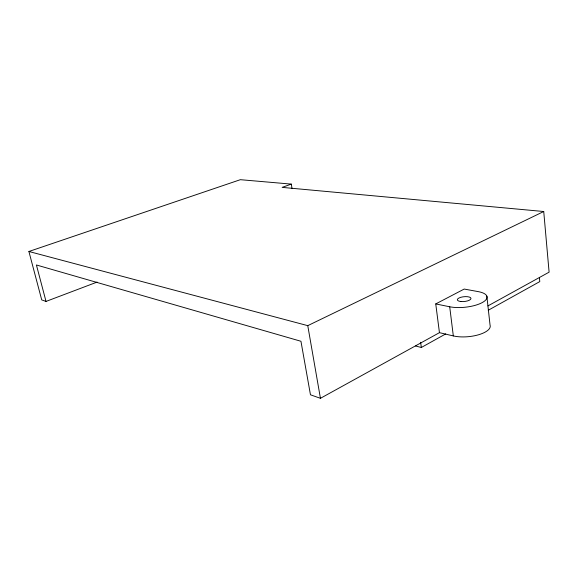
<?xml version="1.0" encoding="UTF-8"?>
<svg xmlns="http://www.w3.org/2000/svg" width="578" height="578" viewBox="0 0 578 578"><rect width="100%" height="100%" fill="white"/><g stroke="black" fill="none" stroke-linecap="round" stroke-linejoin="round"><path stroke-width="0.87" d="M415.56 345.998L421.34 347.479L445.732 333.911M488.215 310.278L539.78 281.602L539.39 277.368M97.104 282.086L46.023 301.42L36.414 264.977L300.95 341.273L310.465 394.796L320.436 398.314L439.446 332.661L453.318 335.926A22.636 8.605 -5.5 0 0 478.656 334.741A22.636 8.605 -5.5 0 0 490.05 325.089L486.849 296.146M487.926 305.914L549.1 272.166L543.732 211.512L282.129 187.38L291.283 184.107L292.049 188.558M435.747 303.92L464.206 289.058L478.201 291.615A22.867 8.02 -5.9 0 1 482.03 302.691A22.867 8.02 -5.9 0 1 449.706 306.774L435.747 303.92L439.446 332.661M46.023 301.42L41.724 299.903L28.9 251.488L307.763 325.652L543.732 211.512M28.9 251.488L240.361 179.686L291.283 184.107M307.763 325.652L320.436 398.314M420.632 342.292L421.34 347.479M449.706 306.774L453.318 335.926M460.81 301.514A6.857 2.406 -5.9 0 0 470.991 298.458A6.857 2.406 -5.9 0 0 460.695 297.338A6.857 2.406 -5.9 0 0 460.81 301.514"/></g></svg>
